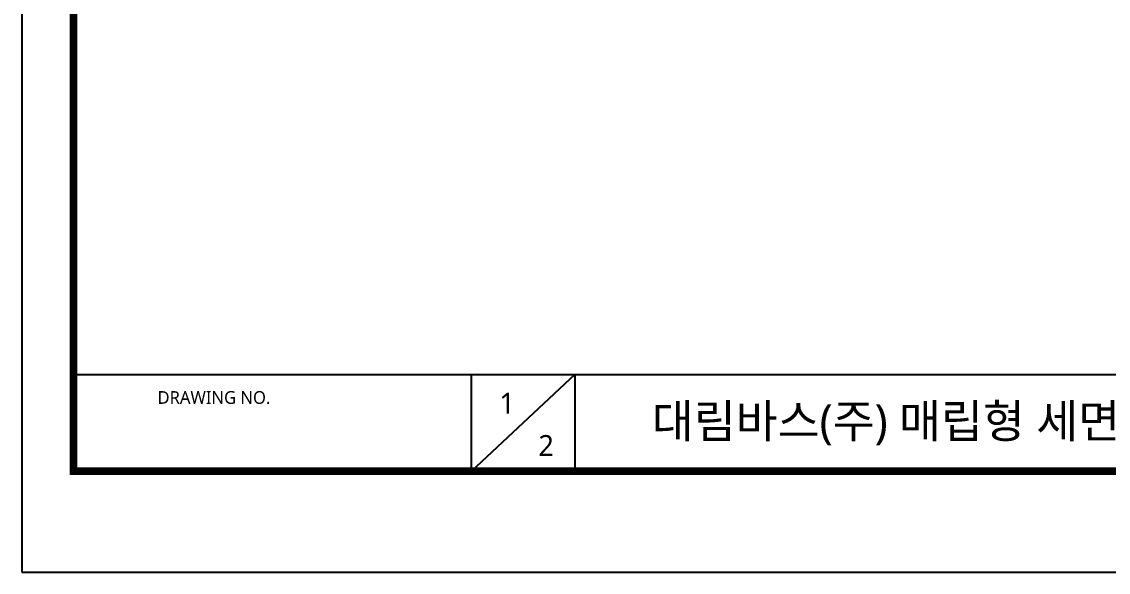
# Model space of a CAD drawing. Extents: x 0 to 1128, y 0 to 827.
# Drawn here: x 0 to 380.6, y 0 to 192.8 of the extents above; entities that cross this region are included whole.
import ezdxf

# ---------------------------------------------------------------- set-up
doc = ezdxf.new("R2010")
doc.units = 0
doc.header["$LTSCALE"] = 10
doc.header["$MEASUREMENT"] = 0
doc.layers.get('0').update_dxf_attribs({"linetype": 'CONTINUOUS'})
doc.styles.add('Daelim Dimension', font='NanumGothic.ttf')

msp = doc.modelspace()

# ---------------------------------------------------------------- linework, layer by layer
at = {"color": 5}
msp.add_line((18.14, 69.28), (926.74, 69.28), dxfattribs=at)
at = {"color": 5, "ltscale": 40}
for p, q in [((157.42, 69.28), (157.42, 35.27)), ((157.42, 69.28), (157.42, 35.27)), ((193.81, 69.28), (157.42, 35.27)), ((193.81, 69.28), (157.42, 35.27)), ((193.81, 69.28), (193.81, 35.27)), ((193.81, 69.28), (193.81, 35.27))]:
    msp.add_line(p, q, dxfattribs=at)
at = {"ltscale": 0.5}
msp.add_lwpolyline([(0, 0), (1128.4, 0), (1128.4, 826.8), (0, 826.8)], close=True, dxfattribs=at)
at = {"color": 5, "linetype": 'ByBlock', "lineweight": 200, "const_width": 2.6}
msp.add_lwpolyline([(18.14, 35.4), (1110.14, 35.4), (1110.14, 807.6), (18.14, 807.6)], close=True, dxfattribs=at)

# ---------------------------------------------------------------- texts
at = {"color": 5, "ltscale": 40, "style": 'Daelim Dimension'}
msp.add_text('DRAWING NO.', height=4.453, dxfattribs=at).set_placement((47.56, 58.99))
at = {"char_height": 7.29, "width": 10.17, "attachment_point": 1, "style": 'Daelim Dimension'}
for s, insert in [('1', (167.32, 62.9)), ('2', (180.99, 48.05))]:
    msp.add_mtext(s, dxfattribs=dict(at, insert=insert))
at = {"color": 2, "insert": (220.72, 58.8), "char_height": 11.7115, "width": 518.4179, "attachment_point": 1, "style": 'Daelim Dimension'}
msp.add_mtext('대림바스(주) 매립형 세면 수전_DL L2119SNL(LONG TYPE)', dxfattribs=at)

doc.saveas('drawing.dxf')
